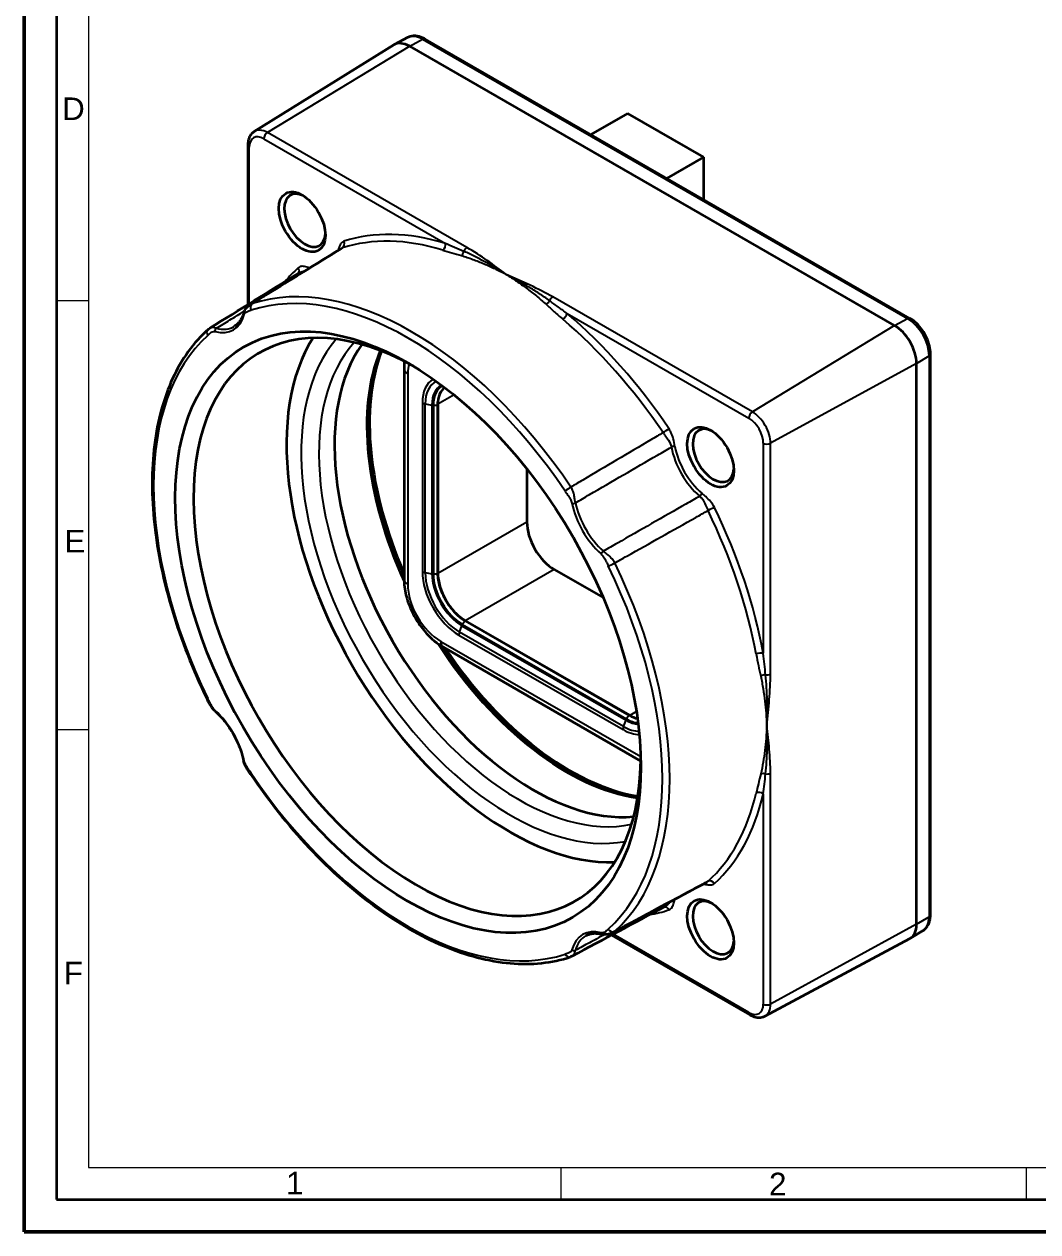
# Model space of a CAD drawing. Header units: millimetres. Extents: x 0 to 119, y 0 to 84.
# Drawn here: x 0 to 31.45, y 0 to 37.47 of the extents above; entities that cross this region are included whole.
import ezdxf

# ---------------------------------------------------------------- set-up
doc = ezdxf.new("R2010")
doc.units = ezdxf.units.MM
doc.header["$LTSCALE"] = 0.2
doc.layers.get('0').update_dxf_attribs({"lineweight": 25})
for name, color, linetype, lineweight in [('001', 7, 'Continuous', 50), ('Sichtbar (ISO)', 7, 'Continuous', 35), ('Sichtbar schmal (ISO)', 7, 'Continuous', 25)]:
    doc.layers.add(name, color=color, linetype=linetype, lineweight=lineweight)
doc.layers.add('Symbole(DIN)', color=3, linetype='Continuous', lineweight=25, true_color=0x00ff00)
doc.styles.add('Aktuell-DIN', font='arial.ttf')

# ---------------------------------------------------------------- blocks, each defined once
blk = doc.blocks.new('Ränder Basler-A2')
at = {"layer": '001'}
for p, q in [((0, 0), (0, 420)), ((594, 0), (0, 0))]:
    blk.add_line(p, q, dxfattribs=at)
at = {"layer": '001', "color": 7, "linetype": 'Continuous', "lineweight": 35}
for p, q in [((5, 415), (5, 5)), ((5, 5), (589, 5))]:
    blk.add_line(p, q, dxfattribs=at)
at = {"layer": '001', "color": 7, "linetype": 'Continuous', "lineweight": 18}
for p, q in [((10, 410), (10, 10)), ((5, 144.45), (10, 144.45)), ((5, 77.91), (10, 77.91)), ((10, 10), (401, 10)), ((83.33, 5), (83.33, 10)), ((155.51, 5), (155.51, 10))]:
    blk.add_line(p, q, dxfattribs=at)
at = {"layer": 'Symbole(DIN)', "color": 250, "true_color": 0x3f3f3f, "char_height": 3.5, "attachment_point": 4, "style": 'Aktuell-DIN'}
for s, insert in [('\\fArial|b0|i0;D', (5.87, 174.21)), ('\\fArial|b0|i0;E', (6.23, 107.14)), ('\\fArial|b0|i0;F', (6.14, 40.15)), ('\\fArial|b0|i0;1', (40.62, 7.57)), ('\\fArial|b0|i0;2', (115.55, 7.42))]:
    blk.add_mtext(s, dxfattribs=dict(at, insert=insert))

msp = doc.modelspace()

# ---------------------------------------------------------------- linework, layer by layer
at = {"layer": 'Sichtbar (ISO)'}
for p, q in [((7.1418, 34.1384), (11.474, 36.8218)), ((11.898, 37.049), (11.4919, 36.8321)), ((27.0092, 28.1149), (11.9619, 36.78)), ((27.485, 28.3388), (12.4377, 37.0039)), ((17.5883, 34.0379), (18.7332, 34.6971)), ((21.0864, 33.342), (18.7332, 34.6971)), ((6.9395, 33.7135), (6.9395, 28.7652)), ((19.9416, 32.6827), (21.0864, 33.342)), ((21.0864, 32.0234), (21.0864, 33.342)), ((28.1204, 9.8409), (28.1204, 27.2383)), ((11.7856, 26.7894), (11.7856, 20.249)), ((27.688, 9.5418), (27.688, 26.9392)), ((12.8361, 25.6632), (12.8361, 20.4309)), ((12.8363, 20.4344), (12.8363, 25.6667)), ((15.5982, 23.6617), (15.5982, 22.0182)), ((16.4467, 20.5485), (17.9647, 19.6744)), ((13.6874, 18.9563), (18.7786, 16.0245)), ((18.7817, 16.0231), (13.6905, 18.9549)), ((13.0068, 18.1343), (19.1335, 14.6062)), ((18.2231, 9.2054), (22.517, 6.7327)), ((22.9839, 6.6957), (27.4792, 9.0958)), ((27.8885, 9.3485), (27.4971, 9.106))]:
    msp.add_line(p, q, dxfattribs=at)
for centre, major_axis, ratio, start_param, end_param in [((11.9619, 35.9952), (-0.4791, 0.8319), 0.5780931, 5.4997209, 6.3017384), ((8.7092, 31.3804), (0.4498, -0.781), 0.5780931, 2.4185455, 7.0062324), ((-1999.794, -668.6926), (-3248.6695, -1695.5568), 0.1033458, 2.1816276, 2.1827239), ((1656.2769, 1463.1567), (3036.9543, 2120.7709), 0.0772533, 4.0848579, 4.0859407), ((12.195, 18.7656), (4.8978, -8.5051), 0.5780931, 2.3743586, 7.0504193), ((27.0092, 27.3301), (-0.4791, 0.8319), 0.5780931, 3.9289245, 5.4997209), ((15.08, 20.4269), (-4.8978, 8.5051), 0.5780931, 0.2977645, 2.8438282), ((15.8086, 20.8465), (4.3606, -7.5723), 0.5780931, 3.3987397, 6.0260383), ((16.8866, 21.4673), (-4.3915, 7.6259), 0.5780931, 0.4563126, 1.3971476), ((16.94, 21.498), (4.3915, -7.6259), 0.5780931, 3.5804122, 4.5235955), ((13.6874, 25.173), (-0.6008, 1.0434), 0.5780931, 0.0608292, 0.7873319), ((21.3806, 24.0835), (0.4498, -0.781), 0.5780931, 2.4185455, 7.0062324), ((16.4467, 21.5296), (0.5988, -1.0399), 0.5780931, 3.9289245, 5.4997209), ((13.6874, 19.9407), (0.6008, -1.0434), 0.5780931, 3.9289245, 5.4997209), ((16.8866, 21.4673), (-4.3915, 7.6259), 0.5780931, 1.6717962, 2.6852801), ((16.94, 21.498), (4.3915, -7.6259), 0.5780931, 4.827384, 5.8443658), ((18.7786, 17.0089), (0.6008, -1.0434), 0.5780931, 5.4997209, 5.7992393), ((-1599.4414, -1406.962), (3124.7997, 1989.145), 0.107458, 0.9586648, 0.9597495), ((21.3806, 9.433), (-0.4498, 0.781), 0.5780931, 5.5601382, 10.1478251), ((2056.6282, 724.8557), (-3318.3291, -1555.4069), 0.0731557, 5.3385076, 5.3396017), ((27.0092, 9.9327), (0.4791, -0.8319), 0.5780931, 6.2646322, 7.0705172)]:
    msp.add_ellipse(centre, major_axis=major_axis, ratio=ratio, start_param=start_param, end_param=end_param, dxfattribs=at)
for centre, major_axis in [((8.6244, 31.3316), (-0.5097, 0.885)), ((11.9121, 18.6027), (-5.0974, 8.8518)), ((21.2957, 24.0346), (-0.5097, 0.885)), ((21.2957, 9.3842), (-0.5097, 0.885))]:
    msp.add_ellipse(centre, major_axis=major_axis, ratio=0.5780931, dxfattribs=at)
for points, knots in [([(12.4377, 37.0039), (12.4033, 37.0237), (12.3681, 37.0409), (12.2967, 37.0693), (12.2603, 37.0806), (12.1869, 37.096), (12.1498, 37.1003), (12.0755, 37.1006), (12.0384, 37.0967), (11.9661, 37.0796), (11.9309, 37.0665), (11.898, 37.049)], [4.71238898, 4.71238898, 4.71238898, 4.71238898, 4.86537126, 4.86537126, 5.01835353, 5.01835353, 5.17133581, 5.17133581, 5.32431808, 5.32431808, 5.47730036, 5.47730036, 5.47730036, 5.47730036]), ([(7.1418, 34.1384), (7.1137, 34.121), (7.088, 34.0999), (7.043, 34.0521), (7.0237, 34.0256), (6.9915, 33.9692), (6.9786, 33.9394), (6.9584, 33.8776), (6.9512, 33.8457), (6.9417, 33.7805), (6.9395, 33.7473), (6.9395, 33.7135)], [5.51440651, 5.51440651, 5.51440651, 5.51440651, 5.66816227, 5.66816227, 5.82191803, 5.82191803, 5.97567379, 5.97567379, 6.12942955, 6.12942955, 6.28318531, 6.28318531, 6.28318531, 6.28318531]), ([(6.8091, 28.5084), (6.7983, 28.4693), (6.7855, 28.4323), (6.7565, 28.3626), (6.7402, 28.33), (6.7044, 28.2694), (6.6848, 28.2415), (6.6428, 28.1903), (6.6203, 28.1671), (6.5725, 28.1254), (6.5471, 28.1069), (6.5205, 28.0908)], [3.41117463, 3.41117463, 3.41117463, 3.41117463, 3.51225126, 3.51225126, 3.61332788, 3.61332788, 3.71440451, 3.71440451, 3.81548114, 3.81548114, 3.91655777, 3.91655777, 3.91655777, 3.91655777]), ([(6.8091, 28.5084), (6.8203, 28.549), (6.8402, 28.5875), (6.8933, 28.6623), (6.928, 28.6985), (6.9829, 28.7427), (7.0002, 28.755), (7.0182, 28.7661)], [0, 0, 0, 0, 0.019748323, 0.019748323, 0.042150144, 0.042150144, 0.051838008, 0.051838008, 0.051838008, 0.051838008]), ([(28.1204, 27.2383), (28.1204, 27.3201), (28.1094, 27.4048), (28.0681, 27.5752), (28.0379, 27.6608), (27.9613, 27.8268), (27.9149, 27.9072), (27.8095, 28.0565), (27.7505, 28.1254), (27.6236, 28.2462), (27.5557, 28.298), (27.485, 28.3388)], [3.1415927, 3.1415927, 3.1415927, 3.1415927, 3.4557519, 3.4557519, 3.7699112, 3.7699112, 4.0840704, 4.0840704, 4.3982297, 4.3982297, 4.712389, 4.712389, 4.712389, 4.712389]), ([(5.7071, 27.9964), (5.2573, 27.5924), (4.8864, 27.0764), (4.3264, 25.8634), (4.1369, 25.1665), (3.9477, 23.6409), (3.948, 22.8122), (4.1361, 21.0792), (4.3238, 20.175), (4.8731, 18.3528), (5.2345, 17.435), (5.6702, 16.5419)], [5.618065, 5.618065, 5.618065, 5.618065, 5.8841131, 5.8841131, 6.1501613, 6.1501613, 6.4162094, 6.4162094, 6.6822575, 6.6822575, 6.9483056, 6.9483056, 6.9483056, 6.9483056]), ([(11.7856, 20.249), (11.7856, 20.0892), (11.8072, 19.9253), (11.8864, 19.5977), (11.9442, 19.4339), (12.0905, 19.1169), (12.179, 18.9637), (12.3804, 18.6785), (12.4932, 18.5467), (12.7373, 18.3145), (12.8684, 18.214), (13.0068, 18.1343)], [0, 0, 0, 0, 0.3141593, 0.3141593, 0.6283185, 0.6283185, 0.9424778, 0.9424778, 1.2566371, 1.2566371, 1.5707963, 1.5707963, 1.5707963, 1.5707963]), ([(13.6849, 18.9581), (13.5798, 19.0195), (13.4679, 19.109), (13.2596, 19.3293), (13.1635, 19.4608), (13.0115, 19.7241), (12.9455, 19.8732), (12.8588, 20.1641), (12.8371, 20.3059), (12.8364, 20.4278)], [0.67705049, 0.67705049, 0.67705049, 0.67705049, 0.73305755, 0.73305755, 0.7900635, 0.7900635, 0.84706946, 0.84706946, 0.90307652, 0.90307652, 0.90307652, 0.90307652]), ([(5.9259, 16.1484), (5.8875, 16.1828), (5.853, 16.2246), (5.7884, 16.318), (5.758, 16.3707), (5.7091, 16.4629), (5.6894, 16.5025), (5.6702, 16.5419)], [0, 0, 0, 0, 0.020629081, 0.020629081, 0.043287121, 0.043287121, 0.059800691, 0.059800691, 0.059800691, 0.059800691]), ([(5.9259, 16.1484), (6.0093, 16.0738), (6.0905, 15.9903), (6.2451, 15.8092), (6.3184, 15.7116), (6.4537, 15.5066), (6.5156, 15.3993), (6.6255, 15.1796), (6.6734, 15.0673), (6.7531, 14.8427), (6.7849, 14.7304), (6.8079, 14.6208)], [1.8403783, 1.8403783, 1.8403783, 1.8403783, 2.0467048, 2.0467048, 2.2530313, 2.2530313, 2.4593577, 2.4593577, 2.6656842, 2.6656842, 2.8720107, 2.8720107, 2.8720107, 2.8720107]), ([(7.0209, 14.2025), (6.9874, 14.2521), (6.954, 14.3027), (6.8985, 14.396), (6.8751, 14.4387), (6.8345, 14.5274), (6.8177, 14.5742), (6.8079, 14.6208)], [0, 0, 0, 0, 0.022566342, 0.022566342, 0.040800409, 0.040800409, 0.059812241, 0.059812241, 0.059812241, 0.059812241]), ([(7.0209, 14.2025), (7.5763, 13.3789), (8.1902, 12.6075), (9.4927, 11.2224), (10.1812, 10.6087), (11.5866, 9.582), (12.3032, 9.169), (13.7171, 8.5736), (14.4144, 8.3911), (15.7426, 8.2738), (16.3738, 8.3393), (16.9473, 8.5291)], [0.905676, 0.905676, 0.905676, 0.905676, 1.1717242, 1.1717242, 1.4377723, 1.4377723, 1.7038204, 1.7038204, 1.9698685, 1.9698685, 2.2359166, 2.2359166, 2.2359166, 2.2359166]), ([(27.8885, 9.3485), (27.9203, 9.3682), (27.9495, 9.3922), (28.0007, 9.4465), (28.0228, 9.4768), (28.0598, 9.5416), (28.0748, 9.5761), (28.0982, 9.6478), (28.1066, 9.6851), (28.1178, 9.7617), (28.1204, 9.8009), (28.1204, 9.8409)], [2.37281386, 2.37281386, 2.37281386, 2.37281386, 2.52656962, 2.52656962, 2.68032538, 2.68032538, 2.83408114, 2.83408114, 2.98783689, 2.98783689, 3.14159265, 3.14159265, 3.14159265, 3.14159265]), ([(17.4368, 9.1912), (17.4639, 9.206), (17.4923, 9.2186), (17.5519, 9.2389), (17.583, 9.2467), (17.6478, 9.2575), (17.6815, 9.2604), (17.7512, 9.2612), (17.7872, 9.2591), (17.8613, 9.2496), (17.8994, 9.2423), (17.9383, 9.2323)], [0.79969863, 0.79969863, 0.79969863, 0.79969863, 0.90000177, 0.90000177, 1.00030492, 1.00030492, 1.10060806, 1.10060806, 1.20091121, 1.20091121, 1.30121435, 1.30121435, 1.30121435, 1.30121435]), ([(18.2637, 9.2843), (18.2074, 9.2542), (18.1444, 9.2342), (18.0332, 9.2197), (17.9842, 9.2206), (17.9383, 9.2323)], [0, 0, 0, 0, 0.029144178, 0.029144178, 0.051376339, 0.051376339, 0.051376339, 0.051376339]), ([(22.517, 6.7327), (22.5461, 6.716), (22.5759, 6.7014), (22.6367, 6.6772), (22.6678, 6.6676), (22.731, 6.6542), (22.7632, 6.6505), (22.8278, 6.6502), (22.8603, 6.6537), (22.9238, 6.6686), (22.9549, 6.6802), (22.9839, 6.6957)], [1.57079633, 1.57079633, 1.57079633, 1.57079633, 1.7237786, 1.7237786, 1.87676088, 1.87676088, 2.02974315, 2.02974315, 2.18272543, 2.18272543, 2.3357077, 2.3357077, 2.3357077, 2.3357077])]:
    msp.add_open_spline(points, degree=3, knots=knots, dxfattribs=at)
for points in [[(5.7071, 27.9964), (5.723, 28.0106), (5.7398, 28.0236), (5.7576, 28.0346)], [(11.0556, 27.3367), (11.037, 27.2899), (11.0191, 27.2425), (11.0018, 27.1943)], [(11.7995, 27.0041), (11.7901, 26.9336), (11.7856, 26.8619), (11.7856, 26.7894)], [(12.8364, 25.6732), (12.8365, 25.7002), (12.8377, 25.727), (12.8399, 25.7534)], [(18.8552, 15.9845), (18.8324, 15.9953), (18.8098, 16.0071), (18.7874, 16.0198)], [(18.8862, 13.503), (18.9365, 13.4937), (18.9865, 13.4854), (19.0363, 13.4779)], [(17.0036, 8.5529), (16.9858, 8.5434), (16.9669, 8.5356), (16.9473, 8.5291)]]:
    msp.add_open_spline(points, degree=3, dxfattribs=at)
for points, weights in [([(12.8363, 25.6667), (12.8363, 25.6699), (12.8364, 25.6732)], [1.01324503311, 1.01324503311, 1.0132339237]), ([(12.8364, 20.4278), (12.8363, 20.4311), (12.8363, 20.4344)], [1.0132339237, 1.01324503311, 1.01324503311]), ([(13.6905, 18.9549), (13.6877, 18.9565), (13.6849, 18.9581)], [1.01324503311, 1.01324503311, 1.0132339237]), ([(18.7874, 16.0198), (18.7845, 16.0214), (18.7817, 16.0231)], [1.0132339237, 1.01324503311, 1.01324503311])]:
    msp.add_rational_spline(points, weights, degree=2, dxfattribs=at)
at = {"layer": 'Sichtbar schmal (ISO)'}
for p, q in [((11.9619, 36.78), (7.5466, 34.1038)), ((11.9619, 36.78), (12.3609, 36.9977)), ((12.3609, 36.9977), (27.4081, 28.3326)), ((13.7399, 30.5373), (7.5466, 34.1038)), ((7.4364, 33.9095), (13.0722, 30.6641)), ((6.9863, 28.7942), (6.9863, 33.6483)), ((22.5938, 25.4386), (16.4006, 29.0051)), ((16.8479, 28.4899), (22.4837, 25.2444)), ((27.0092, 28.1149), (22.5938, 25.4386)), ((27.0092, 28.1149), (27.4081, 28.3326)), ((27.688, 26.9392), (28.0765, 27.1749)), ((28.0765, 27.1749), (28.0765, 9.7775)), ((11.9028, 26.6265), (11.9028, 20.0861)), ((27.688, 26.9392), (23.1571, 24.4631)), ((13.3424, 25.9646), (12.8364, 25.6732)), ((12.3544, 25.7124), (12.3544, 20.4801)), ((12.444, 25.6826), (12.6504, 25.6508)), ((12.444, 20.4503), (12.444, 25.6826)), ((12.6504, 25.6508), (12.6504, 20.4185)), ((12.6973, 25.6452), (12.6973, 20.4129)), ((12.8361, 25.6632), (12.8363, 25.6667)), ((22.9338, 24.4648), (22.9338, 17.9488)), ((23.1571, 17.3025), (23.1571, 24.4631)), ((15.5982, 22.0182), (12.8364, 20.4278)), ((12.444, 20.4503), (12.6504, 20.4185)), ((12.8361, 20.4309), (12.8363, 20.4344)), ((16.4467, 20.5485), (13.6849, 18.9581)), ((13.5082, 18.6071), (13.5837, 18.8018)), ((13.5837, 18.8018), (18.6749, 15.87)), ((13.6024, 18.8453), (18.6936, 15.9135)), ((13.6874, 18.9563), (13.6905, 18.9549)), ((13.4893, 18.5144), (18.5804, 15.5826)), ((18.5994, 15.6753), (13.5082, 18.6071)), ((12.9236, 18.318), (19.1303, 14.7438)), ((18.9979, 16.1411), (18.7874, 16.0198)), ((18.5994, 15.6753), (18.6749, 15.87)), ((18.7786, 16.0245), (18.7817, 16.0231)), ((23.1571, 7.0657), (23.1571, 14.2263)), ((22.9338, 13.5835), (22.9338, 7.0674)), ((27.688, 9.5418), (28.0765, 9.7775)), ((27.688, 9.5418), (23.1571, 7.0657)), ((22.4837, 6.8062), (18.272, 9.2316))]:
    msp.add_line(p, q, dxfattribs=at)
for centre, major_axis, ratio, start_param, end_param in [((12.3609, 36.2249), (-0.4717, 0.8191), 0.5780931, 5.4997209, 6.2646322), ((12.3579, 36.8652), (0.0798, 0.1387), 0.5780931, 0, 0.7572845), ((7.5466, 33.4526), (-0.3975, 0.6902), 0.5780931, 5.4997209, 6.3017384), ((7.5496, 33.9747), (-0.0798, -0.1387), 0.5780931, 3.951237, 5.4958534), ((7.4364, 33.3891), (-0.3177, 0.5516), 0.5780931, 5.4997209, 7.0705172), ((7.0995, 33.7135), (-0.16, 0), 0.5758617, 0, 0.7853982), ((14.8499, 20.2944), (-5.7031, 9.9036), 0.5780931, 5.7321943, 6.1627701), ((9.8032, 30.6638), (0.0497, -0.1521), 0.8100622, 0.1941366, 1.738753), ((14.9601, 20.3579), (-5.7829, 10.0422), 0.5780931, 5.7321943, 6.1627701), ((12.9591, 30.599), (0.0463, 0.1532), 0.6952121, 3.8041694, 5.3487858), ((13.5465, 30.4253), (-0.0458, -0.1533), 0.6077841, 0.6639451, 1.695856), ((13.7429, 30.4082), (0.0798, 0.1387), 0.5780931, 0.8096444, 1.8338557), ((12.0223, 18.6661), (-5.6509, 9.8129), 0.5780931, 4.8346006, 6.1648411), ((14.9601, 20.3579), (-5.7829, 10.0422), 0.5780931, 0.1242826, 0.2113904), ((8.389, 29.8431), (0.1073, -0.1187), 0.8096771, 0.0909651, 1.3975779), ((11.9121, 18.6027), (-5.571, 9.6743), 0.5780931, 4.8346006, 6.1648411), ((16.2072, 28.8931), (0.1078, 0.1183), 0.5275476, 4.0637137, 5.0956247), ((16.4035, 28.8761), (-0.0798, -0.1387), 0.5780931, 3.951237, 4.9754484), ((6.8862, 28.487), (-0.0771, 0.0214), 0.7090256, 0, 0.9610228), ((7.1535, 28.6547), (-0.0503, 0.1519), 0.8102635, 0.191314, 1.7359304), ((16.7347, 28.4247), (-0.1036, -0.1219), 0.4298721, 0.9021267, 2.4467431), ((14.9601, 20.3579), (-5.7829, 10.0422), 0.5780931, 4.8366716, 5.2672474), ((5.5765, 29.5764), (0.9175, -1.5933), 0.5780931, 5.7693028, 6.8009352), ((14.8499, 20.2944), (5.7031, -9.9036), 0.5780931, 1.6950789, 2.1256547), ((27.4051, 28.2001), (0.0798, 0.1387), 0.5780931, 0, 0.7572845), ((27.4081, 27.5598), (0.4717, -0.8191), 0.5780931, 0.7873319, 2.3581282), ((11.9121, 18.6027), (-5.571, 9.6743), 0.5780931, 0.1222116, 1.4524521), ((5.814, 27.8773), (-0.1069, 0.119), 0.8098848, 0, 1.4003941), ((5.9793, 27.9607), (-0.0199, -0.0775), 0.7105821, 3.7656211, 5.3189642), ((5.632, 29.6084), (0.8776, -1.524), 0.5780931, 5.7693028, 6.2955521), ((15.08, 20.4269), (4.577, -7.948), 0.5780931, 3.3413221, 6.0834558), ((15.348, 20.5813), (4.3776, -7.6019), 0.5780931, 3.3259284, 6.0988496), ((16.8298, 21.4346), (4.3795, -7.6051), 0.5780931, 3.5620742, 4.5513691), ((27.9604, 27.2383), (0.16, 0), 0.5758617, 5.5239671, 6.2831853), ((12.1856, 26.7894), (-0.4, 0), 0.5758617, 0, 0.7853982), ((12.9236, 26.0387), (0.7204, -1.251), 0.5780931, 3.6491676, 3.9289245), ((13.4893, 25.0589), (-0.8009, 1.3908), 0.5780931, 6.2748535, 7.0705172), ((13.5082, 25.0698), (-0.751, 1.3042), 0.5780931, 6.2459981, 7.0705172), ((13.5837, 25.1133), (-0.6587, 1.1439), 0.5780931, 6.2475351, 7.0705172), ((13.6024, 25.124), (-0.6388, 1.1092), 0.5780931, 6.2523734, 7.0705172), ((12.4958, 25.7939), (0.2, 0), 0.5758617, 3.9269908, 4.4505896), ((12.7539, 25.8733), (0.4, 0), 0.5758617, 4.4505896, 4.5704919), ((12.7256, 25.7592), (0.2, 0), 0.5758617, 4.5704919, 5.2974527), ((22.5968, 25.3096), (-0.0798, -0.1387), 0.5780931, 3.951237, 5.4958534), ((22.4837, 24.724), (0.3177, -0.5516), 0.5780931, 0.7873319, 2.3581282), ((22.5938, 24.7875), (-0.3975, 0.6902), 0.5780931, 3.9289245, 5.4997209), ((19.8906, 24.8549), (0.1325, 0.0896), 0.1011501, 4.118522, 5.6631384), ((20.135, 24.3306), (-0.0787, -0.0146), 0.424598, 3.83415, 5.387493), ((21.2957, 24.0346), (-0.8015, 1.3919), 0.5780931, 1.0235247, 2.1219353), ((23.0469, 24.53), (-0.16, 0), 0.5758617, 0.7853982, 2.3300146), ((21.2402, 24.0026), (0.8414, -1.4612), 0.5780931, 4.1651174, 5.263528), ((16.897, 23.0438), (0.1327, 0.0895), 0.099473, 0.9770507, 2.5216671), ((20.9734, 22.8785), (0.052, 0.0608), 0.4272896, 4.0361216, 5.5894646), ((17.0512, 22.6333), (-0.0783, -0.0164), 0.4011002, 0.6829479, 2.2362909), ((18.2478, 22.2795), (0.9175, -1.5933), 0.5780931, 4.1985065, 5.2301389), ((18.3034, 22.3115), (-0.8776, 1.524), 0.5780931, 1.0569138, 2.0885462), ((21.3049, 22.4053), (-0.1439, -0.07), 0.098018, 3.7614147, 5.3060311), ((14.8499, 20.2944), (5.7031, -9.9036), 0.5780931, 1.0198054, 1.4503812), ((14.9601, 20.3579), (-5.7829, 10.0422), 0.5780931, 4.161398, 4.5919738), ((17.9581, 21.0626), (0.0534, 0.0596), 0.4038453, 0.904228, 2.457571), ((18.2365, 20.7237), (-0.1438, -0.0701), 0.0963401, 0.6197046, 2.164321), ((11.9121, 18.6027), (5.571, -9.6743), 0.5780931, 0.1222116, 1.4524521), ((12.0223, 18.6661), (5.6509, -9.8129), 0.5780931, 0.1222116, 1.4524521), ((12.1856, 20.249), (-0.4, 0), 0.5758617, 0, 0.7853982), ((12.4958, 20.5615), (-0.2, 0), 0.5758617, 0.7853982, 1.3089969), ((13.4893, 19.8266), (0.8009, -1.3908), 0.5780931, 3.9289245, 5.4997209), ((13.5082, 19.8375), (-0.751, 1.3042), 0.5780931, 0.7873319, 2.3581282), ((13.5837, 19.881), (0.6587, -1.1439), 0.5780931, 3.9289245, 5.4997209), ((12.7539, 20.641), (0.4, 0), 0.5758617, 4.4505896, 4.5704919), ((12.7256, 20.5269), (0.2, 0), 0.5758617, 4.5704919, 5.2974527), ((13.6024, 19.8917), (0.6388, -1.1092), 0.5780931, 3.9289245, 5.4997209), ((12.9236, 19.4983), (0.7204, -1.251), 0.5780931, 3.9289245, 5.4997209), ((13.8287, 18.7794), (0.1996, 0.3466), 0.5780931, 1.7107597, 1.830662), ((13.7155, 18.8123), (0.0998, 0.1733), 0.5780931, 0.9837989, 1.7107597), ((13.6307, 18.5959), (0.0998, 0.1733), 0.5780931, 1.830662, 2.3542608), ((16.8298, 21.4346), (4.3795, -7.6051), 0.5780931, 4.7998882, 5.8627038), ((13.2064, 18.4809), (-0.1996, -0.3466), 0.5780931, 5.4958534, 6.2831853), ((22.8206, 17.8836), (0.1574, 0.0288), 0.4271867, 0.6936759, 2.2382923), ((22.9631, 17.1915), (-0.1563, -0.0343), 0.5249904, 4.3280288, 5.3599398), ((23.0469, 17.3694), (0.16, 0), 0.5758617, 4.4473959, 5.4716072), ((5.814, 16.612), (-0.1438, -0.0701), 0.0963401, 0, 0.6197046), ((5.9793, 16.208), (-0.0534, -0.0596), 0.4038453, 5.5991637, 6.2831853), ((5.5765, 14.926), (-0.9175, 1.5933), 0.5780931, 4.1985065, 5.2301389), ((18.9199, 15.8475), (0.1996, 0.3466), 0.5780931, 1.7107597, 1.830662), ((18.6749, 16.9492), (0.6587, -1.1439), 0.5780931, 5.4997209, 5.9167898), ((18.8067, 15.8805), (0.0998, 0.1733), 0.5780931, 0.9837989, 1.7107597), ((18.6936, 16.9599), (0.6388, -1.1092), 0.5780931, 5.4997209, 5.9008826), ((18.7219, 15.6641), (0.0998, 0.1733), 0.5780931, 1.830662, 2.3542608), ((18.5804, 16.8948), (0.8009, -1.3908), 0.5780931, 5.4997209, 5.9626392), ((18.5994, 16.9057), (0.751, -1.3042), 0.5780931, 5.4997209, 5.9652736), ((6.8862, 14.6372), (-0.0783, -0.0164), 0.4011002, 0, 0.6829479), ((7.1535, 14.2919), (-0.1327, -0.0895), 0.099473, 5.6632597, 6.2831853), ((11.9121, 18.6027), (5.571, -9.6743), 0.5780931, 4.8346006, 6.1648411), ((22.9631, 14.1153), (0.1557, -0.0367), 0.605959, 1.4430132, 2.4749242), ((23.0469, 14.2932), (-0.16, 0), 0.5758617, 1.3058032, 2.3300146), ((14.8499, 20.2944), (5.7031, -9.9036), 0.5780931, 0.1242826, 0.5548584), ((14.9601, 20.3579), (5.7829, -10.0422), 0.5780931, 0.1242826, 0.5548584), ((22.8206, 13.5183), (-0.1559, 0.0362), 0.6935548, 4.0729941, 5.6176105), ((21.3049, 10.7424), (-0.1073, 0.1187), 0.8096771, 4.5391705, 6.0837869), ((14.9601, 20.3579), (5.7829, -10.0422), 0.5780931, 6.0737176, 6.1627701), ((19.8906, 9.9217), (-0.0497, 0.1521), 0.8100622, 4.8803456, 6.1957541), ((27.4081, 10.1624), (0.4717, -0.8191), 0.5780931, 0.0185531, 0.7873319), ((27.9604, 9.8409), (0.16, 0), 0.5758617, 5.5239671, 6.2831853), ((18.2478, 7.629), (-0.9175, 1.5933), 0.5780931, 5.7693028, 6.8009352), ((18.2365, 9.4584), (0.1069, -0.119), 0.8098848, 4.5419867, 6.0866031), ((18.3034, 7.661), (-0.8776, 1.524), 0.5780931, 6.2708186, 6.8009352), ((17.9581, 9.3098), (-0.0199, -0.0775), 0.7105821, 5.3189642, 6.2831853), ((17.0512, 8.7836), (0.0771, -0.0214), 0.7090256, 4.1026155, 5.6559585), ((16.897, 8.681), (0.0503, -0.1519), 0.8102635, 4.877523, 6.2831853), ((22.4837, 7.3266), (0.3177, -0.5516), 0.5780931, 5.4997209, 7.0705172), ((22.5968, 6.8714), (-0.0798, -0.1387), 0.5780931, 5.4958534, 6.2831853), ((23.0469, 7.1326), (-0.16, 0), 0.5758617, 0.7853982, 2.3300146), ((22.5938, 7.3901), (0.3975, -0.6902), 0.5780931, 6.2646322, 7.0705172)]:
    msp.add_ellipse(centre, major_axis=major_axis, ratio=ratio, start_param=start_param, end_param=end_param, dxfattribs=at)
for points, knots in [([(9.9164, 30.729), (9.8748, 30.7153), (9.8431, 30.6855), (9.7924, 30.6071), (9.7735, 30.5584), (9.7528, 30.4877), (9.7478, 30.4685), (9.7431, 30.4493)], [-1, -1, -1, -1, -0.63569693, -0.63569693, -0.27132369, -0.27132369, -0.13972334, -0.13972334, -0.13972334, -0.13972334]), ([(7.0808, 28.7961), (7.2018, 28.8708), (7.3229, 28.9456), (7.788, 29.2328), (8.1321, 29.4453), (8.4762, 29.6578), (8.8202, 29.8703), (9.1642, 30.0828), (9.6307, 30.3709), (9.7532, 30.4466), (9.8758, 30.5224)], [-0.61885377, -0.61885377, -0.61885377, -0.61885377, -0.55391648, -0.55391648, -0.36927765, -0.36927765, -0.36927765, -0.18463883, -0.18463883, -0.11882784, -0.11882784, -0.11882784, -0.11882784]), ([(12.9881, 30.4584), (13.0792, 30.4309), (13.1738, 30.4032), (13.3677, 30.3465), (13.467, 30.3174), (13.5679, 30.2874)], [0, 0, 0, 0, 0.05033829, 0.05033829, 0.10067659, 0.10067659, 0.10067659, 0.10067659]), ([(13.6447, 30.4167), (13.547, 30.4588), (13.4501, 30.5004), (13.2589, 30.5828), (13.1646, 30.6236), (13.0722, 30.6641)], [-0.10067659, -0.10067659, -0.10067659, -0.10067659, -0.05033829, -0.05033829, 0, 0, 0, 0]), ([(14.9601, 29.7044), (14.8507, 29.772), (14.7413, 29.8383), (14.5271, 29.9641), (14.4224, 30.024), (14.3168, 30.0822), (14.2082, 30.1419), (14.0986, 30.2), (13.8755, 30.3118), (13.7622, 30.3657), (13.6447, 30.4167)], [-0.00111053, -0.00111053, -0.00111053, -0.00111053, 0.05963668, 0.05963668, 0.11722686, 0.11722686, 0.11722686, 0.17639555, 0.17639555, 0.23556425, 0.23556425, 0.23556425, 0.23556425]), ([(14.9601, 29.7044), (14.7654, 29.8476), (14.5702, 29.991), (14.1683, 30.2716), (13.9624, 30.4092), (13.7399, 30.5373)], [-0.00156, -0.00156, -0.00156, -0.00156, 0.11642864, 0.11642864, 0.23441729, 0.23441729, 0.23441729, 0.23441729]), ([(13.5679, 30.2874), (13.6864, 30.2521), (13.8034, 30.2126), (14.0362, 30.1272), (14.1521, 30.0811), (14.2677, 30.0322), (14.3803, 29.9845), (14.4927, 29.934), (14.7233, 29.825), (14.8417, 29.7661), (14.9601, 29.7044)], [-0.23556425, -0.23556425, -0.23556425, -0.23556425, -0.17639555, -0.17639555, -0.11722686, -0.11722686, -0.11722686, -0.05963668, -0.05963668, 0.00111053, 0.00111053, 0.00111053, 0.00111053]), ([(8.8678, 29.9085), (8.8121, 29.9251), (8.7543, 29.9416), (8.6523, 29.9555), (8.6072, 29.9553), (8.5435, 29.937), (8.5212, 29.9255), (8.5021, 29.9082)], [-0.94741342, -0.94741342, -0.94741342, -0.94741342, -0.55667933, -0.55667933, -0.21410744, -0.21410744, 0, 0, 0, 0]), ([(8.5244, 29.7451), (8.529, 29.7479), (8.5337, 29.7506), (8.5739, 29.7733), (8.6168, 29.7904), (8.6771, 29.804), (8.6912, 29.8064), (8.7054, 29.8081)], [0.16754809, 0.16754809, 0.16754809, 0.16754809, 0.21410744, 0.21410744, 0.55667933, 0.55667933, 0.65743348, 0.65743348, 0.65743348, 0.65743348]), ([(16.3054, 28.8846), (16.1984, 28.9628), (16.0888, 29.0373), (15.8673, 29.1815), (15.7551, 29.2511), (15.6423, 29.3188), (15.5326, 29.3847), (15.4221, 29.4488), (15.1945, 29.5773), (15.0773, 29.6416), (14.9601, 29.7044)], [0, 0, 0, 0, 0.05916869, 0.05916869, 0.11833739, 0.11833739, 0.11833739, 0.17592757, 0.17592757, 0.23667477, 0.23667477, 0.23667477, 0.23667477]), ([(14.9601, 29.7044), (15.0674, 29.6361), (15.1747, 29.565), (15.3832, 29.4212), (15.4844, 29.3487), (15.585, 29.2736), (15.6883, 29.1965), (15.791, 29.1166), (15.9939, 28.9511), (16.0942, 28.8655), (16.1918, 28.7763)], [-0.23667477, -0.23667477, -0.23667477, -0.23667477, -0.17592757, -0.17592757, -0.11833739, -0.11833739, -0.11833739, -0.05916869, -0.05916869, 0, 0, 0, 0]), ([(16.4006, 29.0051), (16.1781, 29.1332), (15.94, 29.2513), (15.455, 29.4815), (15.2073, 29.5931), (14.9601, 29.7044)], [0.45073287, 0.45073287, 0.45073287, 0.45073287, 0.56872152, 0.56872152, 0.68671016, 0.68671016, 0.68671016, 0.68671016]), ([(16.8479, 28.4899), (16.7555, 28.5557), (16.6643, 28.6218), (16.4836, 28.7536), (16.3941, 28.8193), (16.3054, 28.8846)], [-0.10067659, -0.10067659, -0.10067659, -0.10067659, -0.05033829, -0.05033829, 0, 0, 0, 0]), ([(5.9632, 28.0319), (6.1029, 28.1174), (6.2426, 28.203), (6.5313, 28.3799), (6.6804, 28.4712), (6.8295, 28.5625)], [0.10917429, 0.10917429, 0.10917429, 0.10917429, 0.18463883, 0.18463883, 0.26519129, 0.26519129, 0.26519129, 0.26519129]), ([(6.8296, 28.4544), (6.8397, 28.4907), (6.8599, 28.5144), (6.9101, 28.5492), (6.9403, 28.5602), (6.9945, 28.5764), (7.0182, 28.5822), (7.0404, 28.5895)], [-1, -1, -1, -1, -0.63584593, -0.63584593, -0.2716037, -0.2716037, 0, 0, 0, 0]), ([(16.1918, 28.7763), (16.2748, 28.7005), (16.3593, 28.6237), (16.5322, 28.4693), (16.6205, 28.3916), (16.7116, 28.3142)], [0, 0, 0, 0, 0.05033829, 0.05033829, 0.10067659, 0.10067659, 0.10067659, 0.10067659]), ([(5.7009, 27.8122), (5.7181, 27.8276), (5.7347, 27.8451), (5.7693, 27.8781), (5.7871, 27.8938), (5.8267, 27.9194), (5.8486, 27.929), (5.8885, 27.9336), (5.9049, 27.9327), (5.9227, 27.9281)], [-1, -1, -1, -1, -0.73179024, -0.73179024, -0.46348993, -0.46348993, -0.17826536, -0.17826536, 0, 0, 0, 0]), ([(5.9632, 28.0319), (5.9434, 28.0369), (5.9263, 28.0414), (5.8858, 28.0516), (5.8647, 28.0564), (5.8241, 28.0585), (5.8047, 28.0561), (5.7757, 28.0448), (5.7667, 28.0402), (5.7576, 28.0346)], [0, 0, 0, 0, 0.17826536, 0.17826536, 0.46348993, 0.46348993, 0.73179024, 0.73179024, 0.84965606, 0.84965606, 0.84965606, 0.84965606]), ([(19.824, 24.7936), (19.6984, 24.7196), (19.5729, 24.6456), (19.0952, 24.3639), (18.7431, 24.1561), (18.3911, 23.9482), (18.0391, 23.7403), (17.6871, 23.5324), (17.2114, 23.2511), (17.0876, 23.178), (16.9639, 23.1048)], [-0.61972746, -0.61972746, -0.61972746, -0.61972746, -0.55391648, -0.55391648, -0.36927765, -0.36927765, -0.36927765, -0.18463883, -0.18463883, -0.11970153, -0.11970153, -0.11970153, -0.11970153]), ([(19.824, 24.7936), (19.8443, 24.7635), (19.8657, 24.7345), (19.9224, 24.6588), (19.9587, 24.6114), (20.0328, 24.4941), (20.0674, 24.4212), (20.081, 24.3476)], [0, 0, 0, 0, 0.21410744, 0.21410744, 0.55667933, 0.55667933, 1, 1, 1, 1]), ([(20.1915, 24.3632), (20.1765, 24.4441), (20.161, 24.5294), (20.1194, 24.6797), (20.0969, 24.7448), (20.0492, 24.846), (20.0282, 24.8839), (20.0037, 24.92)], [-1, -1, -1, -1, -0.55667933, -0.55667933, -0.21410744, -0.21410744, 0, 0, 0, 0]), ([(17.1048, 22.6188), (17.2489, 22.7026), (17.393, 22.7864), (17.8897, 23.0753), (18.2424, 23.2803), (18.5951, 23.4851), (18.9478, 23.69), (19.3006, 23.8948), (19.7959, 24.1822), (19.9384, 24.2649), (20.081, 24.3476)], [0.10917429, 0.10917429, 0.10917429, 0.10917429, 0.18463883, 0.18463883, 0.36927765, 0.36927765, 0.36927765, 0.55391648, 0.55391648, 0.62850911, 0.62850911, 0.62850911, 0.62850911]), ([(16.7839, 22.9786), (16.8058, 22.9462), (16.8292, 22.9134), (16.875, 22.8471), (16.8974, 22.8135), (16.9393, 22.7437), (16.9585, 22.7073), (16.9824, 22.6475), (16.9898, 22.6242), (16.9947, 22.6008)], [-1, -1, -1, -1, -0.73179024, -0.73179024, -0.46348993, -0.46348993, -0.17826536, -0.17826536, 0, 0, 0, 0]), ([(17.1048, 22.6188), (17.0993, 22.6448), (17.0947, 22.6712), (17.0834, 22.7416), (17.077, 22.787), (17.0586, 22.8793), (17.0469, 22.926), (17.0133, 23.0185), (16.9913, 23.0642), (16.9639, 23.1048)], [0, 0, 0, 0, 0.17826536, 0.17826536, 0.46348993, 0.46348993, 0.73179024, 0.73179024, 1, 1, 1, 1]), ([(21.418, 22.4704), (21.3855, 22.5373), (21.3439, 22.5979), (21.2509, 22.7101), (21.1993, 22.7615), (21.1078, 22.8449), (21.0682, 22.8784), (21.03, 22.911)], [-1, -1, -1, -1, -0.63569693, -0.63569693, -0.27132369, -0.27132369, 0, 0, 0, 0]), ([(20.9612, 22.8231), (20.8181, 22.7413), (20.6751, 22.6595), (20.1779, 22.3753), (19.8237, 22.1729), (19.4695, 21.9707), (19.1153, 21.7684), (18.761, 21.5662), (18.2619, 21.2815), (18.117, 21.1989), (17.9722, 21.1163)], [0.1100462, 0.1100462, 0.1100462, 0.1100462, 0.18463883, 0.18463883, 0.36927765, 0.36927765, 0.36927765, 0.55391648, 0.55391648, 0.62938101, 0.62938101, 0.62938101, 0.62938101]), ([(20.9612, 22.8231), (20.996, 22.7934), (21.0269, 22.757), (21.0897, 22.6642), (21.1182, 22.6056), (21.169, 22.4902), (21.1916, 22.4335), (21.2187, 22.3778)], [0, 0, 0, 0, 0.27132369, 0.27132369, 0.63569693, 0.63569693, 1, 1, 1, 1]), ([(18.3226, 20.7514), (18.448, 20.8217), (18.5734, 20.8921), (19.0554, 21.1624), (19.4119, 21.3625), (19.7684, 21.5627), (20.1248, 21.7629), (20.4813, 21.9631), (20.9647, 22.2349), (21.0917, 22.3064), (21.2187, 22.3778)], [-0.61885377, -0.61885377, -0.61885377, -0.61885377, -0.55391648, -0.55391648, -0.36927765, -0.36927765, -0.36927765, -0.18463883, -0.18463883, -0.11882784, -0.11882784, -0.11882784, -0.11882784]), ([(17.9016, 21.03), (17.938, 20.9974), (17.9685, 20.9564), (18.0236, 20.8667), (18.0482, 20.8176), (18.0892, 20.7313), (18.106, 20.6942), (18.1234, 20.6585)], [-1, -1, -1, -1, -0.63584593, -0.63584593, -0.2716037, -0.2716037, 0, 0, 0, 0]), ([(18.3226, 20.7514), (18.3009, 20.796), (18.2718, 20.8385), (18.1966, 20.9275), (18.1485, 20.9705), (18.0565, 21.0465), (18.0126, 21.0801), (17.9722, 21.1163)], [0, 0, 0, 0, 0.2716037, 0.2716037, 0.63584593, 0.63584593, 1, 1, 1, 1]), ([(22.7135, 17.9186), (22.7351, 17.8008), (22.7583, 17.6853), (22.8058, 17.458), (22.8302, 17.3463), (22.8545, 17.2363)], [0, 0, 0, 0, 0.05033829, 0.05033829, 0.10067659, 0.10067659, 0.10067659, 0.10067659]), ([(23.005, 17.2805), (22.9928, 17.3901), (22.9805, 17.5007), (22.9564, 17.7235), (22.9447, 17.8357), (22.9338, 17.9488)], [-0.10067659, -0.10067659, -0.10067659, -0.10067659, -0.05033829, -0.05033829, 0, 0, 0, 0]), ([(22.8545, 17.2363), (22.883, 17.107), (22.9072, 16.9771), (22.9493, 16.7181), (22.9672, 16.589), (22.9825, 16.4607), (22.9974, 16.3358), (23.0097, 16.2117), (23.0303, 15.9588), (23.0383, 15.83), (23.044, 15.7027)], [-0.23556425, -0.23556425, -0.23556425, -0.23556425, -0.17639555, -0.17639555, -0.11722686, -0.11722686, -0.11722686, -0.05963668, -0.05963668, 0.00111053, 0.00111053, 0.00111053, 0.00111053]), ([(23.044, 15.7027), (23.048, 15.8358), (23.0508, 15.9697), (23.0531, 16.2316), (23.0527, 16.3595), (23.0504, 16.4877), (23.048, 16.6195), (23.0436, 16.7516), (23.0293, 17.0161), (23.0194, 17.1485), (23.005, 17.2805)], [-0.00111053, -0.00111053, -0.00111053, -0.00111053, 0.05963668, 0.05963668, 0.11722686, 0.11722686, 0.11722686, 0.17639555, 0.17639555, 0.23556425, 0.23556425, 0.23556425, 0.23556425]), ([(23.044, 15.7027), (23.071, 15.9728), (23.0979, 16.2436), (23.1405, 16.7796), (23.1571, 17.0453), (23.1571, 17.3025)], [-0.00156, -0.00156, -0.00156, -0.00156, 0.11642864, 0.11642864, 0.23441729, 0.23441729, 0.23441729, 0.23441729]), ([(5.9227, 16.1754), (5.8863, 16.208), (5.8557, 16.249), (5.8007, 16.3387), (5.7761, 16.3878), (5.7351, 16.4741), (5.7183, 16.5112), (5.7009, 16.5469)], [-1, -1, -1, -1, -0.63584593, -0.63584593, -0.2716037, -0.2716037, 0, 0, 0, 0]), ([(23.044, 15.7027), (23.0383, 15.5691), (23.0303, 15.4369), (23.0097, 15.1821), (22.9974, 15.0593), (22.9825, 14.9377), (22.9672, 14.8129), (22.9493, 14.6892), (22.9072, 14.4444), (22.883, 14.3231), (22.8545, 14.2025)], [-0.23667477, -0.23667477, -0.23667477, -0.23667477, -0.17592757, -0.17592757, -0.11833739, -0.11833739, -0.11833739, -0.05916869, -0.05916869, 0, 0, 0, 0]), ([(23.005, 14.2042), (23.0194, 14.3317), (23.0293, 14.4571), (23.0436, 14.7068), (23.048, 14.831), (23.0504, 14.9551), (23.0527, 15.076), (23.0531, 15.1968), (23.0508, 15.4457), (23.048, 15.5739), (23.044, 15.7027)], [0, 0, 0, 0, 0.05916869, 0.05916869, 0.11833739, 0.11833739, 0.11833739, 0.17592757, 0.17592757, 0.23667477, 0.23667477, 0.23667477, 0.23667477]), ([(23.1571, 14.2263), (23.1571, 14.4836), (23.1405, 14.7312), (23.0979, 15.2206), (23.071, 15.462), (23.044, 15.7027)], [0.45073287, 0.45073287, 0.45073287, 0.45073287, 0.56872152, 0.56872152, 0.68671016, 0.68671016, 0.68671016, 0.68671016]), ([(7.0404, 14.2268), (7.0269, 14.2468), (7.0128, 14.267), (6.9668, 14.3327), (6.9346, 14.3789), (6.885, 14.4618), (6.8658, 14.4981), (6.8419, 14.5579), (6.8345, 14.5812), (6.8296, 14.6047)], [-1, -1, -1, -1, -0.83428188, -0.83428188, -0.46348993, -0.46348993, -0.17826536, -0.17826536, 0, 0, 0, 0]), ([(22.8545, 14.2025), (22.8302, 14.1), (22.8058, 13.9992), (22.7583, 13.8024), (22.7351, 13.7064), (22.7135, 13.6135)], [0, 0, 0, 0, 0.05033829, 0.05033829, 0.10067659, 0.10067659, 0.10067659, 0.10067659]), ([(22.9338, 13.5835), (22.9447, 13.684), (22.9564, 13.7862), (22.9805, 13.9935), (22.9928, 14.0984), (23.005, 14.2042)], [-0.10067659, -0.10067659, -0.10067659, -0.10067659, -0.05033829, -0.05033829, 0, 0, 0, 0]), ([(21.2187, 10.8759), (21.0917, 10.8079), (20.9647, 10.7399), (20.4813, 10.481), (20.1248, 10.2901), (19.7684, 10.0992), (19.4119, 9.9083), (19.0554, 9.7173), (18.5734, 9.4591), (18.448, 9.3919), (18.3226, 9.3247)], [-0.61972746, -0.61972746, -0.61972746, -0.61972746, -0.55391648, -0.55391648, -0.36927765, -0.36927765, -0.36927765, -0.18463883, -0.18463883, -0.11970153, -0.11970153, -0.11970153, -0.11970153]), ([(21.2187, 10.8759), (21.2028, 10.8615), (21.1884, 10.8508), (21.1734, 10.8425), (21.1727, 10.8421), (21.172, 10.8418)], [0, 0, 0, 0, 0.21410744, 0.21410744, 0.22434905, 0.22434905, 0.22434905, 0.22434905]), ([(21.0879, 10.7968), (21.1323, 10.7841), (21.1773, 10.7726), (21.2678, 10.7603), (21.3129, 10.7604), (21.3766, 10.7788), (21.3989, 10.7903), (21.418, 10.8075)], [-0.86482635, -0.86482635, -0.86482635, -0.86482635, -0.55667933, -0.55667933, -0.21410744, -0.21410744, 0, 0, 0, 0]), ([(20.0301, 10.2303), (20.0028, 10.1902), (19.9686, 10.1554), (19.913, 10.1118), (19.892, 10.0981), (19.8715, 10.0871)], [0.29487466, 0.29487466, 0.29487466, 0.29487466, 0.63569693, 0.63569693, 0.83860746, 0.83860746, 0.83860746, 0.83860746]), ([(20.0037, 9.9868), (20.0454, 10.0004), (20.0771, 10.0303), (20.1278, 10.1086), (20.1466, 10.1574), (20.1719, 10.244), (20.1804, 10.2801), (20.1887, 10.3153)], [-1, -1, -1, -1, -0.63569693, -0.63569693, -0.27132369, -0.27132369, -0.02790238, -0.02790238, -0.02790238, -0.02790238]), ([(18.1234, 9.3932), (18.1062, 9.3778), (18.0896, 9.3604), (18.055, 9.3273), (18.0372, 9.3116), (17.9976, 9.286), (17.9757, 9.2764), (17.9358, 9.2718), (17.9194, 9.2727), (17.9016, 9.2773)], [-1, -1, -1, -1, -0.73179024, -0.73179024, -0.46348993, -0.46348993, -0.17826536, -0.17826536, 0, 0, 0, 0]), ([(18.0085, 9.2224), (17.8513, 9.1375), (17.6942, 9.0526), (17.393, 8.8899), (17.2489, 8.812), (17.1048, 8.7342)], [0.47165167, 0.47165167, 0.47165167, 0.47165167, 0.55391648, 0.55391648, 0.62938101, 0.62938101, 0.62938101, 0.62938101]), ([(16.9947, 8.751), (16.9846, 8.7147), (16.9644, 8.691), (16.9142, 8.6562), (16.884, 8.6452), (16.8298, 8.6291), (16.8061, 8.6232), (16.7839, 8.6159)], [-1, -1, -1, -1, -0.63584593, -0.63584593, -0.2716037, -0.2716037, 0, 0, 0, 0]), ([(17.0036, 8.5529), (17.0138, 8.5584), (17.0228, 8.5644), (17.0534, 8.5895), (17.0665, 8.6117), (17.0864, 8.664), (17.0935, 8.6938), (17.1048, 8.7342)], [0.14472866, 0.14472866, 0.14472866, 0.14472866, 0.2716037, 0.2716037, 0.63584593, 0.63584593, 1, 1, 1, 1])]:
    msp.add_open_spline(points, degree=3, knots=knots, dxfattribs=at)
for points in [[(9.8242, 30.4995), (9.8383, 30.5083), (9.855, 30.5156), (9.8758, 30.5224)], [(7.0808, 28.7961), (7.0607, 28.7894), (7.0394, 28.7791), (7.0183, 28.7661)], [(18.2637, 9.2843), (18.2862, 9.2964), (18.3064, 9.3102), (18.3226, 9.3247)]]:
    msp.add_open_spline(points, degree=3, dxfattribs=at)

# ---------------------------------------------------------------- block references
at = {"xscale": 0.2, "yscale": 0.2, "zscale": 0.2}
msp.add_blockref('Ränder Basler-A2', (0, 0), dxfattribs=at)

doc.saveas('drawing.dxf')
